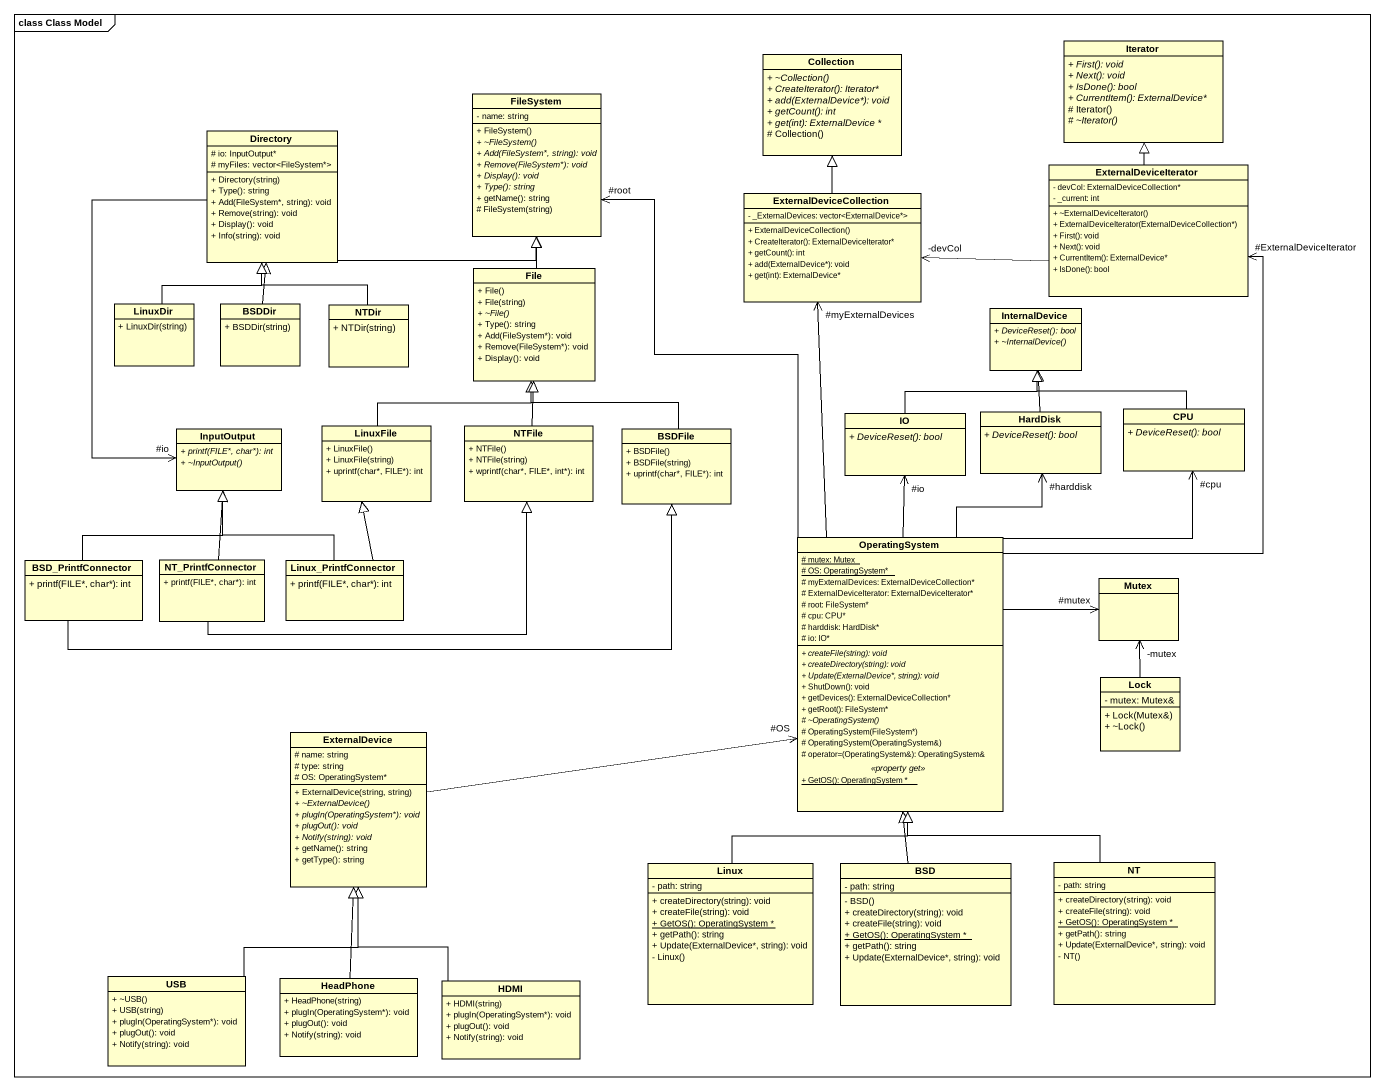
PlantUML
@startuml
mainframe class Class Model
hide circle
hide empty members
skinparam classAttributeIconSize 0
class Collection {
  {abstract} + ~Collection()
  {abstract} + CreateIterator(): Iterator*
  {abstract} + add(ExternalDevice*): void
  {abstract} + getCount(): int
  {abstract} + get(int): ExternalDevice *
  # Collection()
}
class Iterator {
  {abstract} + First(): void
  {abstract} + Next(): void
  {abstract} + IsDone(): bool
  {abstract} + CurrentItem(): ExternalDevice*
  # Iterator()
  {abstract} # ~Iterator()
}
class FileSystem {
  - name: string
  + FileSystem()
  {abstract} + ~FileSystem()
  {abstract} + Add(FileSystem*, string): void
  {abstract} + Remove(FileSystem*): void
  {abstract} + Display(): void
  {abstract} + Type(): string
  + getName(): string
  # FileSystem(string)
}
class Directory {
  # io: InputOutput*
  # myFiles: vector<FileSystem*>
  + Directory(string)
  + Type(): string
  + Add(FileSystem*, string): void
  + Remove(string): void
  + Display(): void
  + Info(string): void
}
class ExternalDeviceCollection {
  - _ExternalDevices: vector<ExternalDevice*>
  + ExternalDeviceCollection()
  + CreateIterator(): ExternalDeviceIterator*
  + getCount(): int
  + add(ExternalDevice*): void
  + get(int): ExternalDevice*
}
class ExternalDeviceIterator {
  - devCol: ExternalDeviceCollection*
  - _current: int
  + ~ExternalDeviceIterator()
  + ExternalDeviceIterator(ExternalDeviceCollection*)
  + First(): void
  + Next(): void
  + CurrentItem(): ExternalDevice*
  + IsDone(): bool
}
class "File" as File_ {
  + File()
  + File(string)
  {abstract} + ~File()
  + Type(): string
  + Add(FileSystem*): void
  + Remove(FileSystem*): void
  + Display(): void
}
class LinuxDir {
  + LinuxDir(string)
}
class BSDDir {
  + BSDDir(string)
}
class NTDir {
  + NTDir(string)
}
class InternalDevice {
  {abstract} + DeviceReset(): bool
  {abstract} + ~InternalDevice()
}
class InputOutput {
  {abstract} + printf(FILE*, char*): int
  {abstract} + ~InputOutput()
}
class LinuxFile {
  + LinuxFile()
  + LinuxFile(string)
  + uprintf(char*, FILE*): int
}
class NTFile {
  + NTFile()
  + NTFile(string)
  + wprintf(char*, FILE*, int*): int
}
class BSDFile {
  + BSDFile()
  + BSDFile(string)
  + uprintf(char*, FILE*): int
}
class IO {
  {abstract} + DeviceReset(): bool
}
class HardDisk {
  {abstract} + DeviceReset(): bool
}
class CPU {
  {abstract} + DeviceReset(): bool
}
class BSD_PrintfConnector {
  + printf(FILE*, char*): int
}
class NT_PrintfConnector {
  + printf(FILE*, char*): int
}
class Linux_PrintfConnector {
  + printf(FILE*, char*): int
}
class OperatingSystem {
  {static} # mutex: Mutex
  {static} # OS: OperatingSystem*
  # myExternalDevices: ExternalDeviceCollection*
  # ExternalDeviceIterator: ExternalDeviceIterator*
  # root: FileSystem*
  # cpu: CPU*
  # harddisk: HardDisk*
  # io: IO*
  --
  {abstract} + createFile(string): void
  {abstract} + createDirectory(string): void
  {abstract} + Update(ExternalDevice*, string): void
  + ShutDown(): void
  + getDevices(): ExternalDeviceCollection*
  + getRoot(): FileSystem*
  {abstract} # ~OperatingSystem()
  # OperatingSystem(FileSystem*)
  # OperatingSystem(OperatingSystem&)
  # operator=(OperatingSystem&): OperatingSystem&
  .. <<property get>> ..
  {static} + GetOS(): OperatingSystem *
}
class Mutex
class Lock {
  - mutex: Mutex&
  + Lock(Mutex&)
  + ~Lock()
}
class ExternalDevice {
  # name: string
  # type: string
  # OS: OperatingSystem*
  + ExternalDevice(string, string)
  {abstract} + ~ExternalDevice()
  {abstract} + plugIn(OperatingSystem*): void
  {abstract} + plugOut(): void
  {abstract} + Notify(string): void
  + getName(): string
  + getType(): string
}
class Linux {
  - path: string
  + createDirectory(string): void
  + createFile(string): void
  {static} + GetOS(): OperatingSystem *
  + getPath(): string
  + Update(ExternalDevice*, string): void
  - Linux()
}
class BSD {
  - path: string
  - BSD()
  + createDirectory(string): void
  + createFile(string): void
  {static} + GetOS(): OperatingSystem *
  + getPath(): string
  + Update(ExternalDevice*, string): void
}
class NT {
  - path: string
  + createDirectory(string): void
  + createFile(string): void
  {static} + GetOS(): OperatingSystem *
  + getPath(): string
  + Update(ExternalDevice*, string): void
  - NT()
}
class USB {
  + ~USB()
  + USB(string)
  + plugIn(OperatingSystem*): void
  + plugOut(): void
  + Notify(string): void
}
class HeadPhone {
  + HeadPhone(string)
  + plugIn(OperatingSystem*): void
  + plugOut(): void
  + Notify(string): void
}
class HDMI {
  + HDMI(string)
  + plugIn(OperatingSystem*): void
  + plugOut(): void
  + Notify(string): void
}
Directory -right-|> FileSystem
Directory --> "#io" InputOutput
ExternalDeviceCollection -up-|> Collection
ExternalDeviceIterator -up-|> Iterator
ExternalDeviceIterator -left-> "-devCol" ExternalDeviceCollection
File_ -up-|> FileSystem
LinuxDir -up-|> Directory
BSDDir -up-|> Directory
NTDir -up-|> Directory
LinuxFile -up-|> File_
NTFile -up-|> File_
BSDFile -up-|> File_
IO -up-|> InternalDevice
HardDisk -up-|> InternalDevice
CPU -up-|> InternalDevice
BSD_PrintfConnector -up-|> InputOutput
BSD_PrintfConnector -right-|> BSDFile
NT_PrintfConnector -up-|> InputOutput
NT_PrintfConnector -right-|> NTFile
Linux_PrintfConnector -up-|> InputOutput
Linux_PrintfConnector -up-|> LinuxFile
OperatingSystem -up-> "#root" FileSystem
OperatingSystem -up-> "#myExternalDevices" ExternalDeviceCollection
OperatingSystem -up-> "#ExternalDeviceIterator" ExternalDeviceIterator
OperatingSystem -up-> "#io" IO
OperatingSystem -up-> "#harddisk" HardDisk
OperatingSystem -up-> "#cpu" CPU
OperatingSystem -right-> "#mutex" Mutex
Lock -up-> "-mutex" Mutex
ExternalDevice -right-> "#OS" OperatingSystem
Linux -up-|> OperatingSystem
BSD -up-|> OperatingSystem
NT -up-|> OperatingSystem
USB -up-|> ExternalDevice
HeadPhone -up-|> ExternalDevice
HDMI -up-|> ExternalDevice
@enduml
